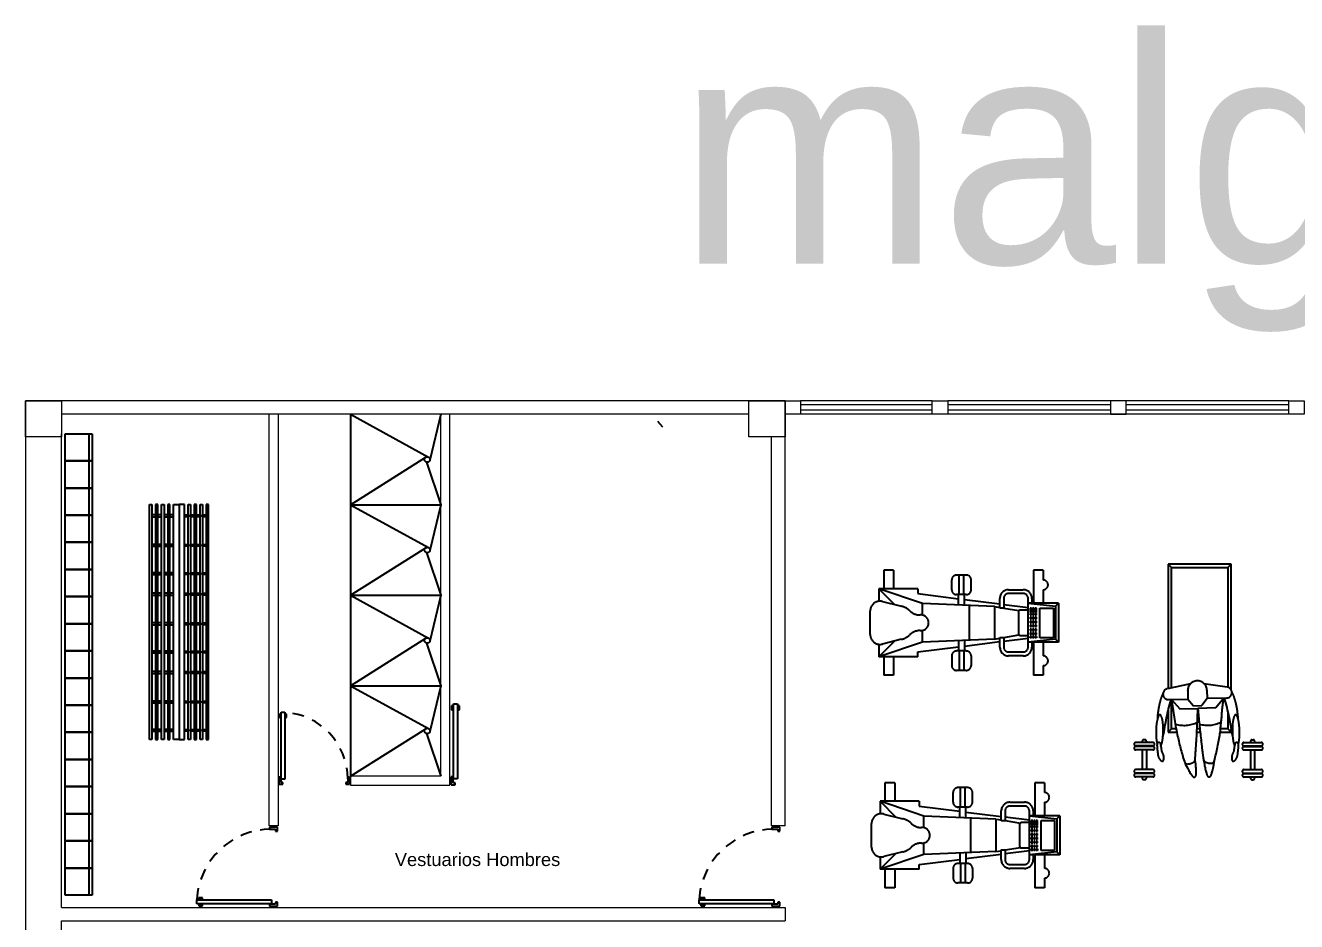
# Model space of a CAD drawing. Header units: millimetres. Extents: x 195.9 to 224.5, y 160.7 to 181.6.
# Drawn here: x 195.93 to 209.99, y 171.73 to 181.63 of the extents above; entities that cross this region are included whole.
import ezdxf

# ---------------------------------------------------------------- set-up
doc = ezdxf.new("R2010")
doc.units = ezdxf.units.MM
for name, pattern in [('ACAD_ISO05W100', [33, 24, -3, 0, -3, 0, -3]), ('DASHDOT', [25.4, 12.7, -6.35, 0, -6.35]), ('HIDDEN2', [0.1875, 0.125, -0.0625])]:
    doc.linetypes.add(name, pattern=pattern)
for name, color, linetype in [('ARREDI_attrezzature', 175, 'Continuous'), ('PORTE_finestre', 252, 'Continuous'), ('www.archweb.it - Blocchi dwg', 253, 'Continuous')]:
    doc.layers.add(name, color=color, linetype=linetype)
for name, color, linetype, lineweight in [('MURATURA_sezioni', 5, 'Continuous', 18), ('PROIEZIONI_finissime', 251, 'Continuous', 0), ('SEZIONI_medie', 2, 'Continuous', 20), ('TESTO', 253, 'Continuous', 25), ('VETRATE_sezioni', 171, 'Continuous', 5)]:
    doc.layers.add(name, color=color, linetype=linetype, lineweight=lineweight)
doc.styles.get("Standard").update_dxf_attribs({"font": 'arial.ttf'})

msp = doc.modelspace()

# ---------------------------------------------------------------- linework, layer by layer
at = {"layer": 'ARREDI_attrezzature', "linetype": 'DASHDOT'}
for p, q in [((199.525, 177.337), (199.525, 176.337)), ((199.525, 177.337), (200.389, 176.863)), ((200.525, 177.337), (200.404, 176.83)), ((202.981, 177.193), (202.925, 177.259)), ((196.371, 177.122), (196.671, 177.122)), ((196.371, 176.822), (196.371, 177.122)), ((196.631, 177.122), (196.631, 172.022)), ((196.671, 177.122), (196.671, 176.822)), ((199.525, 176.337), (200.359, 176.862)), ((196.671, 176.822), (196.371, 176.822)), ((196.371, 176.822), (196.671, 176.822)), ((196.371, 176.522), (196.371, 176.822)), ((196.671, 176.822), (196.671, 176.522)), ((200.367, 176.808), (200.525, 176.337)), ((196.671, 176.522), (196.371, 176.522)), ((196.371, 176.522), (196.671, 176.522)), ((196.371, 176.222), (196.371, 176.522)), ((196.671, 176.522), (196.671, 176.222)), ((197.303, 176.341), (197.329, 176.341)), ((197.303, 173.743), (197.303, 176.341)), ((197.329, 176.341), (197.329, 173.743)), ((197.397, 176.341), (197.369, 176.341)), ((197.369, 176.341), (197.369, 173.743)), ((197.397, 173.743), (197.397, 176.341)), ((197.437, 176.341), (197.464, 176.341)), ((197.437, 173.743), (197.437, 176.341)), ((197.464, 176.341), (197.464, 173.743)), ((197.529, 176.341), (197.505, 176.341)), ((197.505, 176.341), (197.505, 173.743)), ((197.529, 173.743), (197.529, 176.341)), ((197.57, 176.341), (197.63, 176.341)), ((197.57, 173.743), (197.57, 176.341)), ((197.63, 176.341), (197.63, 173.743)), ((197.691, 176.341), (197.63, 176.341)), ((197.63, 176.341), (197.63, 173.743)), ((197.691, 173.743), (197.691, 176.341)), ((197.731, 173.743), (197.731, 176.341)), ((197.731, 176.341), (197.756, 176.341)), ((197.756, 176.341), (197.756, 173.743)), ((197.823, 176.341), (197.796, 176.341)), ((197.796, 176.341), (197.796, 173.743)), ((197.823, 173.743), (197.823, 176.341)), ((197.864, 173.743), (197.864, 176.341)), ((197.864, 176.341), (197.891, 176.341)), ((197.891, 176.341), (197.891, 173.743)), ((197.957, 176.341), (197.931, 176.341)), ((197.931, 176.341), (197.931, 173.743)), ((197.957, 173.743), (197.957, 176.341)), ((199.525, 176.337), (200.525, 176.337)), ((199.525, 176.337), (200.389, 175.863)), ((199.525, 176.337), (199.525, 175.337)), ((200.525, 176.337), (200.404, 175.83)), ((196.671, 176.222), (196.371, 176.222)), ((196.371, 176.222), (196.671, 176.222)), ((196.371, 175.922), (196.371, 176.222)), ((196.671, 176.222), (196.671, 175.922)), ((197.369, 176.225), (197.329, 176.225)), ((197.329, 176.225), (197.329, 176.205)), ((197.329, 176.205), (197.369, 176.205)), ((197.369, 176.205), (197.369, 176.225)), ((197.437, 176.225), (197.397, 176.225)), ((197.397, 176.225), (197.397, 176.205)), ((197.397, 176.205), (197.437, 176.205)), ((197.437, 176.205), (197.437, 176.225)), ((197.505, 176.225), (197.464, 176.225)), ((197.464, 176.225), (197.464, 176.205)), ((197.464, 176.205), (197.505, 176.205)), ((197.505, 176.205), (197.505, 176.225)), ((197.57, 176.225), (197.529, 176.225)), ((197.529, 176.225), (197.529, 176.205)), ((197.529, 176.205), (197.57, 176.205)), ((197.57, 176.205), (197.57, 176.225)), ((197.691, 176.205), (197.691, 176.225)), ((197.691, 176.225), (197.731, 176.225)), ((197.731, 176.205), (197.691, 176.205)), ((197.731, 176.225), (197.731, 176.205)), ((197.756, 176.205), (197.756, 176.225)), ((197.756, 176.225), (197.796, 176.225)), ((197.796, 176.205), (197.756, 176.205)), ((197.796, 176.225), (197.796, 176.205)), ((197.823, 176.205), (197.823, 176.225)), ((197.823, 176.225), (197.864, 176.225)), ((197.864, 176.205), (197.823, 176.205)), ((197.864, 176.225), (197.864, 176.205)), ((197.891, 176.205), (197.891, 176.225)), ((197.891, 176.225), (197.931, 176.225)), ((197.931, 176.205), (197.891, 176.205)), ((197.931, 176.225), (197.931, 176.205)), ((196.671, 175.922), (196.371, 175.922)), ((196.371, 175.922), (196.671, 175.922)), ((196.371, 175.622), (196.371, 175.922)), ((196.671, 175.922), (196.671, 175.622)), ((197.369, 175.898), (197.329, 175.898)), ((197.329, 175.898), (197.329, 175.878)), ((197.329, 175.878), (197.369, 175.878)), ((197.369, 175.878), (197.369, 175.898)), ((197.437, 175.898), (197.397, 175.898)), ((197.397, 175.898), (197.397, 175.878)), ((197.397, 175.878), (197.437, 175.878)), ((197.437, 175.878), (197.437, 175.898)), ((197.505, 175.898), (197.464, 175.898)), ((197.464, 175.898), (197.464, 175.878)), ((197.464, 175.878), (197.505, 175.878)), ((197.505, 175.878), (197.505, 175.898)), ((197.57, 175.898), (197.529, 175.898)), ((197.529, 175.898), (197.529, 175.878)), ((197.529, 175.878), (197.57, 175.878)), ((197.57, 175.878), (197.57, 175.898)), ((197.691, 175.878), (197.691, 175.898)), ((197.691, 175.898), (197.731, 175.898)), ((197.731, 175.878), (197.691, 175.878)), ((197.731, 175.898), (197.731, 175.878)), ((197.756, 175.878), (197.756, 175.898)), ((197.756, 175.898), (197.796, 175.898)), ((197.796, 175.878), (197.756, 175.878)), ((197.796, 175.898), (197.796, 175.878)), ((197.823, 175.878), (197.823, 175.898)), ((197.823, 175.898), (197.864, 175.898)), ((197.864, 175.878), (197.823, 175.878)), ((197.864, 175.898), (197.864, 175.878)), ((197.891, 175.878), (197.891, 175.898)), ((197.891, 175.898), (197.931, 175.898)), ((197.931, 175.878), (197.891, 175.878)), ((197.931, 175.898), (197.931, 175.878)), ((199.525, 175.337), (200.359, 175.862)), ((200.367, 175.808), (200.525, 175.337)), ((196.671, 175.622), (196.371, 175.622)), ((196.371, 175.622), (196.671, 175.622)), ((196.371, 175.322), (196.371, 175.622)), ((196.671, 175.622), (196.671, 175.322)), ((197.369, 175.585), (197.329, 175.585)), ((197.329, 175.585), (197.329, 175.565)), ((197.329, 175.565), (197.369, 175.565)), ((197.369, 175.565), (197.369, 175.585)), ((197.437, 175.585), (197.397, 175.585)), ((197.397, 175.585), (197.397, 175.565)), ((197.397, 175.565), (197.437, 175.565)), ((197.437, 175.565), (197.437, 175.585)), ((197.505, 175.585), (197.464, 175.585)), ((197.464, 175.585), (197.464, 175.565)), ((197.464, 175.565), (197.505, 175.565)), ((197.505, 175.565), (197.505, 175.585)), ((197.57, 175.585), (197.529, 175.585)), ((197.529, 175.585), (197.529, 175.565)), ((197.529, 175.565), (197.57, 175.565)), ((197.57, 175.565), (197.57, 175.585)), ((197.691, 175.565), (197.691, 175.585)), ((197.691, 175.585), (197.731, 175.585)), ((197.731, 175.565), (197.691, 175.565)), ((197.731, 175.585), (197.731, 175.565)), ((197.756, 175.565), (197.756, 175.585)), ((197.756, 175.585), (197.796, 175.585)), ((197.796, 175.565), (197.756, 175.565)), ((197.796, 175.585), (197.796, 175.565)), ((197.823, 175.565), (197.823, 175.585)), ((197.823, 175.585), (197.864, 175.585)), ((197.864, 175.565), (197.823, 175.565)), ((197.864, 175.585), (197.864, 175.565)), ((197.891, 175.565), (197.891, 175.585)), ((197.891, 175.585), (197.931, 175.585)), ((197.931, 175.565), (197.891, 175.565)), ((197.931, 175.585), (197.931, 175.565)), ((205.529, 175.614), (205.422, 175.614)), ((205.422, 175.614), (205.422, 175.409)), ((205.529, 175.614), (205.529, 175.409)), ((207.186, 175.614), (207.078, 175.614)), ((207.078, 175.614), (207.078, 175.248)), ((207.186, 175.614), (207.186, 175.506)), ((208.566, 175.682), (208.604, 175.644)), ((209.266, 175.682), (209.228, 175.644)), ((206.174, 175.398), (206.174, 175.506)), ((206.335, 175.56), (206.228, 175.56)), ((206.256, 175.345), (206.256, 175.56)), ((206.308, 175.345), (206.308, 175.56)), ((206.389, 175.398), (206.389, 175.506)), ((196.671, 175.322), (196.371, 175.322)), ((196.371, 175.322), (196.671, 175.322)), ((196.371, 175.022), (196.371, 175.322)), ((196.671, 175.322), (196.671, 175.022)), ((197.369, 175.359), (197.329, 175.359)), ((197.329, 175.359), (197.329, 175.339)), ((197.329, 175.339), (197.369, 175.339)), ((197.369, 175.339), (197.369, 175.359)), ((197.437, 175.359), (197.397, 175.359)), ((197.397, 175.359), (197.397, 175.339)), ((197.397, 175.339), (197.437, 175.339)), ((197.437, 175.339), (197.437, 175.359)), ((197.505, 175.359), (197.464, 175.359)), ((197.464, 175.359), (197.464, 175.339)), ((197.464, 175.339), (197.505, 175.339)), ((197.505, 175.339), (197.505, 175.359)), ((197.57, 175.359), (197.529, 175.359)), ((197.529, 175.359), (197.529, 175.339)), ((197.529, 175.339), (197.57, 175.339)), ((197.57, 175.339), (197.57, 175.359)), ((197.691, 175.339), (197.691, 175.359)), ((197.691, 175.359), (197.731, 175.359)), ((197.731, 175.339), (197.691, 175.339)), ((197.731, 175.359), (197.731, 175.339)), ((197.756, 175.339), (197.756, 175.359)), ((197.756, 175.359), (197.796, 175.359)), ((197.796, 175.339), (197.756, 175.339)), ((197.796, 175.359), (197.796, 175.339)), ((197.823, 175.339), (197.823, 175.359)), ((197.823, 175.359), (197.864, 175.359)), ((197.864, 175.339), (197.823, 175.339)), ((197.864, 175.359), (197.864, 175.339)), ((197.891, 175.339), (197.891, 175.359)), ((197.891, 175.359), (197.931, 175.359)), ((197.931, 175.339), (197.891, 175.339)), ((197.931, 175.359), (197.931, 175.339)), ((199.525, 175.337), (200.389, 174.863)), ((199.525, 175.337), (200.525, 175.337)), ((199.525, 175.337), (199.525, 174.337)), ((200.525, 175.337), (200.404, 174.83)), ((205.368, 175.409), (205.368, 175.271)), ((205.798, 175.409), (205.368, 175.409)), ((205.852, 175.246), (205.368, 175.409)), ((205.368, 175.409), (205.543, 175.234)), ((205.798, 175.409), (205.798, 175.355)), ((205.798, 175.355), (206.249, 175.298)), ((206.335, 175.345), (206.228, 175.345)), ((206.249, 175.229), (206.249, 175.345)), ((206.314, 175.226), (206.314, 175.345)), ((206.314, 175.29), (206.705, 175.241)), ((206.705, 175.194), (206.705, 175.302)), ((206.75, 175.302), (206.75, 175.194)), ((206.803, 175.398), (206.965, 175.398)), ((206.965, 175.355), (206.803, 175.355)), ((207.018, 174.764), (207.018, 175.302)), ((207.061, 175.302), (207.061, 175.248)), ((207.186, 175.398), (207.186, 175.248)), ((206.648, 175.212), (205.852, 175.246)), ((205.852, 175.117), (205.852, 175.246)), ((206.371, 174.842), (206.371, 175.224)), ((206.648, 175.212), (206.705, 175.203)), ((206.648, 175.212), (206.648, 174.853)), ((206.75, 175.194), (206.707, 175.194)), ((206.75, 175.235), (207.018, 175.202)), ((206.75, 175.195), (206.918, 175.167)), ((207.356, 175.248), (207.018, 175.248)), ((207.018, 175.248), (207.323, 175.216)), ((207.356, 175.248), (207.323, 175.216)), ((207.323, 175.216), (207.323, 174.85)), ((207.356, 175.248), (207.356, 174.818)), ((196.671, 175.022), (196.371, 175.022)), ((196.371, 175.022), (196.671, 175.022)), ((196.371, 174.722), (196.371, 175.022)), ((196.671, 175.022), (196.671, 174.722)), ((197.369, 175.032), (197.329, 175.032)), ((197.329, 175.032), (197.329, 175.011)), ((197.329, 175.011), (197.369, 175.011)), ((197.369, 175.011), (197.369, 175.032)), ((197.437, 175.032), (197.397, 175.032)), ((197.397, 175.032), (197.397, 175.011)), ((197.397, 175.011), (197.437, 175.011)), ((197.437, 175.011), (197.437, 175.032)), ((197.505, 175.032), (197.464, 175.032)), ((197.464, 175.032), (197.464, 175.011)), ((197.464, 175.011), (197.505, 175.011)), ((197.505, 175.011), (197.505, 175.032)), ((197.57, 175.032), (197.529, 175.032)), ((197.529, 175.032), (197.529, 175.011)), ((197.529, 175.011), (197.57, 175.011)), ((197.57, 175.011), (197.57, 175.032)), ((197.691, 175.011), (197.691, 175.032)), ((197.691, 175.032), (197.731, 175.032)), ((197.731, 175.011), (197.691, 175.011)), ((197.731, 175.032), (197.731, 175.011)), ((197.756, 175.011), (197.756, 175.032)), ((197.756, 175.032), (197.796, 175.032)), ((197.796, 175.011), (197.756, 175.011)), ((197.796, 175.032), (197.796, 175.011)), ((197.823, 175.011), (197.823, 175.032)), ((197.823, 175.032), (197.864, 175.032)), ((197.864, 175.011), (197.823, 175.011)), ((197.864, 175.032), (197.864, 175.011)), ((197.891, 175.011), (197.891, 175.032)), ((197.891, 175.032), (197.931, 175.032)), ((197.931, 175.011), (197.891, 175.011)), ((197.931, 175.032), (197.931, 175.011)), ((199.525, 174.337), (200.359, 174.862)), ((205.852, 174.82), (205.852, 174.949)), ((206.648, 174.853), (206.707, 174.863)), ((206.707, 174.871), (206.75, 174.871)), ((206.707, 174.764), (206.707, 174.871)), ((206.75, 174.87), (206.918, 174.899)), ((206.75, 174.871), (206.75, 174.764)), ((206.75, 174.83), (207.018, 174.864)), ((196.671, 174.722), (196.371, 174.722)), ((196.371, 174.722), (196.671, 174.722)), ((196.371, 174.422), (196.371, 174.722)), ((196.671, 174.722), (196.671, 174.422)), ((200.367, 174.808), (200.525, 174.337)), ((205.368, 174.656), (205.543, 174.831)), ((205.852, 174.82), (205.368, 174.656)), ((205.368, 174.795), (205.368, 174.656)), ((205.798, 174.711), (206.249, 174.767)), ((206.648, 174.853), (205.852, 174.82)), ((206.249, 174.837), (206.249, 174.721)), ((206.314, 174.839), (206.314, 174.721)), ((206.314, 174.775), (206.707, 174.825)), ((207.323, 174.85), (207.018, 174.818)), ((207.356, 174.818), (207.018, 174.818)), ((207.061, 174.818), (207.061, 174.764)), ((207.078, 174.818), (207.078, 174.452)), ((207.186, 174.818), (207.186, 174.667)), ((207.356, 174.818), (207.323, 174.85)), ((197.369, 174.719), (197.329, 174.719)), ((197.329, 174.719), (197.329, 174.699)), ((197.329, 174.699), (197.369, 174.699)), ((197.369, 174.699), (197.369, 174.719)), ((197.437, 174.719), (197.397, 174.719)), ((197.397, 174.719), (197.397, 174.699)), ((197.397, 174.699), (197.437, 174.699)), ((197.437, 174.699), (197.437, 174.719)), ((197.505, 174.719), (197.464, 174.719)), ((197.464, 174.719), (197.464, 174.699)), ((197.464, 174.699), (197.505, 174.699)), ((197.505, 174.699), (197.505, 174.719)), ((197.57, 174.719), (197.529, 174.719)), ((197.529, 174.719), (197.529, 174.699)), ((197.529, 174.699), (197.57, 174.699)), ((197.57, 174.699), (197.57, 174.719)), ((197.691, 174.699), (197.691, 174.719)), ((197.691, 174.719), (197.731, 174.719)), ((197.731, 174.699), (197.691, 174.699)), ((197.731, 174.719), (197.731, 174.699)), ((197.756, 174.699), (197.756, 174.719)), ((197.756, 174.719), (197.796, 174.719)), ((197.796, 174.699), (197.756, 174.699)), ((197.796, 174.719), (197.796, 174.699)), ((197.823, 174.699), (197.823, 174.719)), ((197.823, 174.719), (197.864, 174.719)), ((197.864, 174.699), (197.823, 174.699)), ((197.864, 174.719), (197.864, 174.699)), ((197.891, 174.699), (197.891, 174.719)), ((197.891, 174.719), (197.931, 174.719)), ((197.931, 174.699), (197.891, 174.699)), ((197.931, 174.719), (197.931, 174.699)), ((205.798, 174.656), (205.368, 174.656)), ((205.422, 174.656), (205.422, 174.452)), ((205.529, 174.656), (205.529, 174.452)), ((205.798, 174.656), (205.798, 174.711)), ((206.174, 174.667), (206.174, 174.56)), ((206.335, 174.721), (206.228, 174.721)), ((206.256, 174.721), (206.256, 174.506)), ((206.308, 174.721), (206.308, 174.506)), ((206.389, 174.667), (206.389, 174.56)), ((206.803, 174.71), (206.965, 174.71)), ((206.965, 174.667), (206.803, 174.667)), ((197.369, 174.494), (197.329, 174.494)), ((197.329, 174.494), (197.329, 174.474)), ((197.329, 174.474), (197.369, 174.474)), ((197.369, 174.474), (197.369, 174.494)), ((197.437, 174.494), (197.397, 174.494)), ((197.397, 174.494), (197.397, 174.474)), ((197.397, 174.474), (197.437, 174.474)), ((197.437, 174.474), (197.437, 174.494)), ((197.505, 174.494), (197.464, 174.494)), ((197.464, 174.494), (197.464, 174.474)), ((197.464, 174.474), (197.505, 174.474)), ((197.505, 174.474), (197.505, 174.494)), ((197.57, 174.494), (197.529, 174.494)), ((197.529, 174.494), (197.529, 174.474)), ((197.529, 174.474), (197.57, 174.474)), ((197.57, 174.474), (197.57, 174.494)), ((197.691, 174.474), (197.691, 174.494)), ((197.691, 174.494), (197.731, 174.494)), ((197.731, 174.474), (197.691, 174.474)), ((197.731, 174.494), (197.731, 174.474)), ((197.756, 174.474), (197.756, 174.494)), ((197.756, 174.494), (197.796, 174.494)), ((197.796, 174.474), (197.756, 174.474)), ((197.796, 174.494), (197.796, 174.474)), ((197.823, 174.474), (197.823, 174.494)), ((197.823, 174.494), (197.864, 174.494)), ((197.864, 174.474), (197.823, 174.474)), ((197.864, 174.494), (197.864, 174.474)), ((197.891, 174.474), (197.891, 174.494)), ((197.891, 174.494), (197.931, 174.494)), ((197.931, 174.474), (197.891, 174.474)), ((197.931, 174.494), (197.931, 174.474)), ((205.529, 174.452), (205.422, 174.452)), ((206.335, 174.506), (206.228, 174.506)), ((207.186, 174.452), (207.078, 174.452)), ((207.186, 174.56), (207.186, 174.452)), ((196.671, 174.422), (196.371, 174.422)), ((196.371, 174.422), (196.671, 174.422)), ((196.371, 174.122), (196.371, 174.422)), ((196.671, 174.422), (196.671, 174.122)), ((199.525, 174.337), (200.389, 173.863)), ((199.525, 174.337), (199.525, 173.337)), ((199.525, 174.337), (200.525, 174.337)), ((200.525, 174.337), (200.404, 173.83)), ((208.814, 174.358), (208.559, 174.304)), ((208.963, 174.362), (209.22, 174.323)), ((197.369, 174.167), (197.329, 174.167)), ((197.329, 174.167), (197.329, 174.147)), ((197.369, 174.147), (197.369, 174.167)), ((197.437, 174.167), (197.397, 174.167)), ((197.397, 174.167), (197.397, 174.147)), ((197.437, 174.147), (197.437, 174.167)), ((197.505, 174.167), (197.464, 174.167)), ((197.464, 174.167), (197.464, 174.147)), ((197.505, 174.147), (197.505, 174.167)), ((197.57, 174.167), (197.529, 174.167)), ((197.529, 174.167), (197.529, 174.147)), ((197.57, 174.147), (197.57, 174.167)), ((197.691, 174.147), (197.691, 174.167)), ((197.691, 174.167), (197.731, 174.167)), ((197.731, 174.167), (197.731, 174.147)), ((197.756, 174.147), (197.756, 174.167)), ((197.756, 174.167), (197.796, 174.167)), ((197.796, 174.167), (197.796, 174.147)), ((197.823, 174.147), (197.823, 174.167)), ((197.823, 174.167), (197.864, 174.167)), ((197.864, 174.167), (197.864, 174.147)), ((197.891, 174.147), (197.891, 174.167)), ((197.891, 174.167), (197.931, 174.167)), ((197.931, 174.167), (197.931, 174.147)), ((208.573, 174.183), (208.786, 174.189)), ((208.604, 174.184), (208.698, 174.08)), ((208.784, 174.281), (208.786, 174.189)), ((208.786, 174.189), (208.849, 174.115)), ((209, 174.195), (208.941, 174.118)), ((208.997, 174.287), (209, 174.195)), ((209.213, 174.201), (209, 174.195)), ((209.182, 174.201), (209.094, 174.091)), ((196.671, 174.122), (196.371, 174.122)), ((196.371, 174.122), (196.671, 174.122)), ((196.371, 173.822), (196.371, 174.122)), ((196.671, 174.122), (196.671, 173.822)), ((197.329, 174.147), (197.369, 174.147)), ((197.397, 174.147), (197.437, 174.147)), ((197.464, 174.147), (197.505, 174.147)), ((197.529, 174.147), (197.57, 174.147)), ((197.731, 174.147), (197.691, 174.147)), ((197.796, 174.147), (197.756, 174.147)), ((197.864, 174.147), (197.823, 174.147)), ((197.931, 174.147), (197.891, 174.147)), ((208.698, 174.08), (208.896, 174.086)), ((208.849, 174.115), (208.941, 174.118)), ((209.094, 174.091), (208.896, 174.086)), ((196.671, 173.822), (196.371, 173.822)), ((196.371, 173.822), (196.671, 173.822)), ((196.371, 173.522), (196.371, 173.822)), ((196.671, 173.822), (196.671, 173.522)), ((197.329, 173.743), (197.303, 173.743)), ((197.369, 173.854), (197.329, 173.854)), ((197.329, 173.854), (197.329, 173.834)), ((197.329, 173.834), (197.369, 173.834)), ((197.369, 173.834), (197.369, 173.854)), ((197.369, 173.743), (197.397, 173.743)), ((197.437, 173.854), (197.397, 173.854)), ((197.397, 173.854), (197.397, 173.834)), ((197.397, 173.834), (197.437, 173.834)), ((197.437, 173.834), (197.437, 173.854)), ((197.464, 173.743), (197.437, 173.743)), ((197.505, 173.854), (197.464, 173.854)), ((197.464, 173.854), (197.464, 173.834)), ((197.464, 173.834), (197.505, 173.834)), ((197.505, 173.834), (197.505, 173.854)), ((197.505, 173.743), (197.529, 173.743)), ((197.57, 173.854), (197.529, 173.854)), ((197.529, 173.854), (197.529, 173.834)), ((197.529, 173.834), (197.57, 173.834)), ((197.57, 173.834), (197.57, 173.854)), ((197.63, 173.743), (197.57, 173.743)), ((197.63, 173.743), (197.691, 173.743)), ((197.691, 173.834), (197.691, 173.854)), ((197.691, 173.854), (197.731, 173.854)), ((197.731, 173.834), (197.691, 173.834)), ((197.731, 173.854), (197.731, 173.834)), ((197.756, 173.743), (197.731, 173.743)), ((197.756, 173.834), (197.756, 173.854)), ((197.756, 173.854), (197.796, 173.854)), ((197.796, 173.834), (197.756, 173.834)), ((197.796, 173.854), (197.796, 173.834)), ((197.796, 173.743), (197.823, 173.743)), ((197.823, 173.834), (197.823, 173.854)), ((197.823, 173.854), (197.864, 173.854)), ((197.864, 173.834), (197.823, 173.834)), ((197.864, 173.854), (197.864, 173.834)), ((197.891, 173.743), (197.864, 173.743)), ((197.891, 173.834), (197.891, 173.854)), ((197.891, 173.854), (197.931, 173.854)), ((197.931, 173.834), (197.891, 173.834)), ((197.931, 173.854), (197.931, 173.834)), ((197.931, 173.743), (197.957, 173.743)), ((199.525, 173.337), (200.359, 173.862)), ((200.367, 173.808), (200.525, 173.337)), ((208.311, 173.74), (208.296, 173.74)), ((208.566, 173.824), (208.604, 173.862)), ((209.266, 173.824), (209.228, 173.862)), ((209.494, 173.74), (209.509, 173.74)), ((208.399, 173.71), (208.209, 173.71)), ((208.399, 173.672), (208.209, 173.672)), ((208.399, 173.666), (208.209, 173.666)), ((208.399, 173.628), (208.209, 173.628)), ((208.281, 173.725), (208.281, 173.71)), ((208.281, 173.672), (208.281, 173.666)), ((208.281, 173.628), (208.281, 173.41)), ((208.327, 173.725), (208.327, 173.71)), ((208.327, 173.672), (208.327, 173.666)), ((208.327, 173.628), (208.327, 173.41)), ((209.406, 173.71), (209.597, 173.71)), ((209.406, 173.672), (209.597, 173.672)), ((209.406, 173.666), (209.597, 173.666)), ((209.406, 173.628), (209.597, 173.628)), ((209.479, 173.725), (209.479, 173.71)), ((209.479, 173.672), (209.479, 173.666)), ((209.479, 173.628), (209.479, 173.41)), ((209.524, 173.725), (209.524, 173.71)), ((209.524, 173.672), (209.524, 173.666)), ((209.524, 173.628), (209.524, 173.41)), ((196.671, 173.522), (196.371, 173.522)), ((196.371, 173.522), (196.671, 173.522)), ((196.371, 173.222), (196.371, 173.522)), ((196.671, 173.522), (196.671, 173.222)), ((208.399, 173.41), (208.209, 173.41)), ((208.399, 173.372), (208.209, 173.372)), ((208.399, 173.367), (208.209, 173.367)), ((208.399, 173.329), (208.209, 173.329)), ((208.281, 173.372), (208.281, 173.367)), ((208.281, 173.329), (208.281, 173.314)), ((208.327, 173.372), (208.327, 173.367)), ((208.327, 173.329), (208.327, 173.314)), ((209.406, 173.41), (209.597, 173.41)), ((209.406, 173.372), (209.597, 173.372)), ((209.406, 173.367), (209.597, 173.367)), ((209.406, 173.329), (209.597, 173.329)), ((209.479, 173.372), (209.479, 173.367)), ((209.479, 173.329), (209.479, 173.314)), ((209.524, 173.372), (209.524, 173.367)), ((209.524, 173.329), (209.524, 173.314)), ((196.671, 173.222), (196.371, 173.222)), ((196.371, 173.222), (196.671, 173.222)), ((196.371, 172.922), (196.371, 173.222)), ((196.671, 173.222), (196.671, 172.922)), ((205.544, 173.265), (205.436, 173.265)), ((205.436, 173.265), (205.436, 173.06)), ((205.544, 173.265), (205.544, 173.06)), ((206.35, 173.211), (206.243, 173.211)), ((206.27, 172.996), (206.27, 173.211)), ((206.322, 172.996), (206.322, 173.211)), ((207.2, 173.265), (207.093, 173.265)), ((207.093, 173.265), (207.093, 172.899)), ((207.2, 173.265), (207.2, 173.157)), ((208.311, 173.298), (208.296, 173.298)), ((209.494, 173.298), (209.509, 173.298)), ((205.383, 173.06), (205.383, 172.922)), ((205.813, 173.06), (205.383, 173.06)), ((205.866, 172.897), (205.383, 173.06)), ((205.383, 173.06), (205.558, 172.885)), ((205.813, 173.06), (205.813, 173.006)), ((206.189, 173.05), (206.189, 173.157)), ((206.404, 173.05), (206.404, 173.157)), ((206.818, 173.05), (206.979, 173.05)), ((207.2, 173.05), (207.2, 172.899)), ((196.671, 172.922), (196.371, 172.922)), ((196.371, 172.922), (196.671, 172.922)), ((196.371, 172.622), (196.371, 172.922)), ((196.671, 172.922), (196.671, 172.622)), ((205.813, 173.006), (206.264, 172.949)), ((206.662, 172.863), (205.866, 172.897)), ((205.866, 172.768), (205.866, 172.897)), ((206.35, 172.996), (206.243, 172.996)), ((206.264, 172.88), (206.264, 172.996)), ((206.329, 172.877), (206.329, 172.996)), ((206.329, 172.941), (206.72, 172.892)), ((206.72, 172.845), (206.72, 172.953)), ((206.764, 172.953), (206.764, 172.845)), ((206.979, 173.007), (206.818, 173.007)), ((207.033, 172.415), (207.033, 172.953)), ((207.37, 172.899), (207.033, 172.899)), ((207.033, 172.899), (207.338, 172.867)), ((207.076, 172.953), (207.076, 172.899)), ((207.37, 172.899), (207.338, 172.867)), ((207.37, 172.899), (207.37, 172.469)), ((206.386, 172.493), (206.386, 172.875)), ((206.662, 172.863), (206.72, 172.854)), ((206.662, 172.863), (206.662, 172.505)), ((206.764, 172.845), (206.721, 172.845)), ((206.764, 172.887), (207.033, 172.853)), ((206.764, 172.846), (206.933, 172.818)), ((207.338, 172.867), (207.338, 172.501)), ((196.671, 172.622), (196.371, 172.622)), ((196.371, 172.622), (196.671, 172.622)), ((196.371, 172.322), (196.371, 172.622)), ((196.671, 172.622), (196.671, 172.322)), ((205.383, 172.308), (205.558, 172.482)), ((205.866, 172.471), (205.866, 172.6)), ((206.662, 172.505), (205.866, 172.471)), ((206.264, 172.488), (206.264, 172.372)), ((206.329, 172.491), (206.329, 172.372)), ((206.329, 172.427), (206.721, 172.476)), ((206.662, 172.505), (206.721, 172.514)), ((206.721, 172.523), (206.764, 172.523)), ((206.721, 172.415), (206.721, 172.523)), ((206.764, 172.522), (206.933, 172.55)), ((206.764, 172.523), (206.764, 172.415)), ((206.764, 172.481), (207.033, 172.515)), ((207.338, 172.501), (207.033, 172.469)), ((207.37, 172.469), (207.338, 172.501)), ((205.866, 172.471), (205.383, 172.308)), ((205.383, 172.446), (205.383, 172.308)), ((205.813, 172.362), (206.264, 172.418)), ((205.813, 172.308), (205.813, 172.362)), ((206.35, 172.372), (206.243, 172.372)), ((206.27, 172.372), (206.27, 172.157)), ((206.322, 172.372), (206.322, 172.157)), ((206.818, 172.361), (206.979, 172.361)), ((207.37, 172.469), (207.033, 172.469)), ((207.076, 172.469), (207.076, 172.415)), ((207.093, 172.469), (207.093, 172.103)), ((207.2, 172.469), (207.2, 172.318)), ((196.671, 172.322), (196.371, 172.322)), ((196.371, 172.322), (196.671, 172.322)), ((196.371, 172.022), (196.371, 172.322)), ((196.671, 172.322), (196.671, 172.022)), ((205.813, 172.308), (205.383, 172.308)), ((205.436, 172.308), (205.436, 172.103)), ((205.544, 172.308), (205.544, 172.103)), ((206.189, 172.318), (206.189, 172.211)), ((206.404, 172.318), (206.404, 172.211)), ((206.979, 172.318), (206.818, 172.318)), ((207.2, 172.211), (207.2, 172.103)), ((205.544, 172.103), (205.436, 172.103)), ((206.35, 172.157), (206.243, 172.157)), ((207.2, 172.103), (207.093, 172.103)), ((196.671, 172.022), (196.371, 172.022))]:
    msp.add_line(p, q, dxfattribs=at)
for points in [[(208.566, 175.682), (208.566, 174.305)], [(209.266, 174.288), (209.266, 175.682), (208.566, 175.682)], [(208.604, 174.313), (208.604, 175.644), (209.228, 175.644), (209.228, 174.321)], [(208.656, 173.862), (208.604, 173.862), (208.604, 174.184)], [(208.566, 174.067), (208.566, 173.824), (208.663, 173.824)], [(209.228, 174.052), (209.228, 173.862)], [(208.886, 173.824), (208.921, 173.824)], [(208.917, 173.862), (208.888, 173.862)], [(209.141, 173.824), (209.266, 173.824), (209.266, 173.863)], [(209.228, 173.862), (209.143, 173.862)], [(208.751, 173.489), (208.761, 173.467), (208.771, 173.447), (208.78, 173.43), (208.788, 173.414), (208.795, 173.4), (208.802, 173.388), (208.808, 173.377), (208.814, 173.367), (208.819, 173.359), (208.824, 173.352), (208.828, 173.346), (208.832, 173.341), (208.836, 173.336), (208.839, 173.333), (208.843, 173.331), (208.846, 173.329), (208.849, 173.328), (208.853, 173.327), (208.856, 173.327), (208.859, 173.327), (208.862, 173.328), (208.865, 173.33), (208.868, 173.332), (208.87, 173.335), (208.872, 173.338), (208.873, 173.341), (208.875, 173.345), (208.876, 173.35), (208.877, 173.355), (208.877, 173.36), (208.878, 173.367), (208.878, 173.374), (208.878, 173.382), (208.878, 173.39), (208.877, 173.4), (208.877, 173.409), (208.876, 173.42), (208.876, 173.43), (208.875, 173.441), (208.874, 173.453), (208.873, 173.464), (208.872, 173.476), (208.87, 173.486), (208.869, 173.496), (208.868, 173.505), (208.867, 173.512), (208.867, 173.518), (208.866, 173.52)], [(208.96, 173.514), (208.964, 173.49), (208.968, 173.469), (208.971, 173.449), (208.975, 173.432), (208.978, 173.417), (208.981, 173.403), (208.984, 173.391), (208.987, 173.38), (208.99, 173.37), (208.992, 173.362), (208.995, 173.355), (208.997, 173.349), (209, 173.344), (209.002, 173.34), (209.004, 173.337), (209.007, 173.334), (209.01, 173.332), (209.013, 173.33), (209.016, 173.329), (209.019, 173.329), (209.023, 173.329), (209.026, 173.33), (209.029, 173.331), (209.032, 173.333), (209.034, 173.335), (209.037, 173.338), (209.039, 173.342), (209.042, 173.347), (209.044, 173.352), (209.047, 173.359), (209.049, 173.367), (209.052, 173.376), (209.055, 173.386), (209.058, 173.398), (209.061, 173.412), (209.064, 173.427), (209.068, 173.444), (209.071, 173.464), (209.075, 173.485), (209.079, 173.509)]]:
    msp.add_lwpolyline(points, dxfattribs=at)
for points in [[(205.827, 174.947, 0.220417), (205.702, 174.892, -0.109428), (205.619, 174.85), (205.407, 174.797, -0.487928), (205.273, 174.902), (205.273, 175.164, -0.487928), (205.407, 175.268), (205.619, 175.215, -0.109428), (205.702, 175.174, 0.220417), (205.827, 175.119, -1.073922)], [(205.841, 172.598, 0.220417), (205.717, 172.543, -0.109428), (205.634, 172.501), (205.422, 172.448, -0.487928), (205.288, 172.553), (205.288, 172.815, -0.487928), (205.422, 172.919), (205.634, 172.866, -0.109428), (205.717, 172.825, 0.220417), (205.841, 172.77, -1.073922)]]:
    msp.add_lwpolyline(points, format="xyb", close=True, dxfattribs=at)
for points in [[(207.018, 175.173), (206.932, 175.173, 0.414214), (206.911, 175.151), (206.911, 174.914, 0.414214), (206.932, 174.893), (207.018, 174.893)], [(208.522, 174.275, 0.04273), (208.504, 174.241, 0.034007), (208.481, 174.175, 0.024684), (208.46, 174.081, 0.024684), (208.449, 173.985, 0.010546), (208.448, 173.964, 0.001169)], [(209.14, 173.81, -0.028714), (209.157, 173.988, -0.024684), (209.163, 174.084, -0.024684), (209.178, 174.179, -0.010782), (209.183, 174.201, -0.058167)], [(209.268, 174.275, -0.04273), (209.286, 174.241, -0.034007), (209.309, 174.175, -0.024684), (209.33, 174.081, -0.024684), (209.341, 173.985, -0.010546), (209.343, 173.964, -0.001169)], [(208.477, 174.017, 0.279693), (208.465, 174.011, 0.06699), (208.448, 173.964, 0.030829), (208.438, 173.91, 0.02227), (208.434, 173.834, 0.02227), (208.436, 173.759, 0.038134), (208.446, 173.692, 0.06699)], [(208.486, 173.668, 0.050728), (208.499, 173.704, 0.030829), (208.508, 173.758, 0.02227), (208.513, 173.833, 0.02227), (208.511, 173.909, 0.030829), (208.504, 173.963, 0.06699), (208.487, 174.01, 0.279693), (208.477, 174.017, 0.279693)], [(209.304, 173.668, -0.050728), (209.291, 173.704, -0.030829), (209.282, 173.758, -0.02227), (209.278, 173.833, -0.02227), (209.279, 173.909, -0.030829), (209.287, 173.963, -0.06699), (209.303, 174.01, -0.279693), (209.314, 174.017, -0.279693)], [(209.314, 174.017, -0.279693), (209.325, 174.011, -0.06699), (209.343, 173.964, -0.030829), (209.352, 173.91, -0.02227), (209.357, 173.834, -0.02227), (209.355, 173.759, -0.038134), (209.345, 173.692, -0.06699)], [(208.453, 173.587, -0.039232), (208.444, 173.682, -0.097452), (208.449, 173.703, -0.202486), (208.457, 173.71, -0.202486), (208.468, 173.71, -0.097452), (208.485, 173.697, -0.014859), (208.498, 173.612, -0.041373), (208.511, 173.584, -0.121832), (208.521, 173.538, -0.046594)], [(209.337, 173.587, 0.039232), (209.346, 173.682, 0.097452), (209.341, 173.703, 0.202486), (209.333, 173.71, 0.202486), (209.323, 173.71, 0.097452), (209.306, 173.697, 0.014859), (209.292, 173.612, 0.041373), (209.279, 173.584, 0.121832), (209.27, 173.538, 0.046594)], [(208.507, 173.503, -0.202486), (208.497, 173.504, -0.097452), (208.48, 173.517, -0.181375), (208.453, 173.587, -0.041373)], [(208.52, 173.537, -0.127067), (208.515, 173.51, -0.202486), (208.507, 173.503, -0.202486)], [(209.27, 173.537, 0.127067), (209.275, 173.51, 0.202486), (209.283, 173.503, 0.202486)], [(209.283, 173.503, 0.202486), (209.294, 173.504, 0.097452), (209.311, 173.517, 0.181375), (209.337, 173.587, 0.041373)], [(207.033, 172.824), (206.947, 172.824, 0.414214), (206.925, 172.802), (206.925, 172.566, 0.414214), (206.947, 172.544), (207.033, 172.544)]]:
    msp.add_lwpolyline(points, format="xyb", dxfattribs=at)
for points in [[(207.056, 175.145), (207.056, 175.195), (207.04, 175.195), (207.04, 175.145)], [(207.083, 175.145), (207.083, 175.195), (207.067, 175.195), (207.067, 175.145)], [(207.11, 175.145), (207.11, 175.195), (207.093, 175.195), (207.093, 175.145)], [(207.298, 175.195), (207.298, 174.866), (207.149, 174.866), (207.149, 175.195)], [(207.056, 175.12), (207.056, 175.136), (207.04, 175.136), (207.04, 175.12)], [(207.056, 175.077), (207.056, 175.093), (207.04, 175.093), (207.04, 175.077)], [(207.056, 175.034), (207.056, 175.05), (207.04, 175.05), (207.04, 175.034)], [(207.056, 174.991), (207.056, 175.007), (207.04, 175.007), (207.04, 174.991)], [(207.083, 175.12), (207.083, 175.136), (207.067, 175.136), (207.067, 175.12)], [(207.083, 175.077), (207.083, 175.093), (207.067, 175.093), (207.067, 175.077)], [(207.083, 175.034), (207.083, 175.05), (207.067, 175.05), (207.067, 175.034)], [(207.083, 174.991), (207.083, 175.007), (207.067, 175.007), (207.067, 174.991)], [(207.11, 175.12), (207.11, 175.136), (207.093, 175.136), (207.093, 175.12)], [(207.11, 175.077), (207.11, 175.093), (207.093, 175.093), (207.093, 175.077)], [(207.11, 175.034), (207.11, 175.05), (207.093, 175.05), (207.093, 175.034)], [(207.11, 174.991), (207.11, 175.007), (207.093, 175.007), (207.093, 174.991)], [(207.056, 174.948), (207.056, 174.964), (207.04, 174.964), (207.04, 174.948)], [(207.056, 174.905), (207.056, 174.921), (207.04, 174.921), (207.04, 174.905)], [(207.056, 174.882), (207.056, 174.866), (207.04, 174.866), (207.04, 174.882)], [(207.083, 174.948), (207.083, 174.964), (207.067, 174.964), (207.067, 174.948)], [(207.083, 174.905), (207.083, 174.921), (207.067, 174.921), (207.067, 174.905)], [(207.083, 174.882), (207.083, 174.866), (207.067, 174.866), (207.067, 174.882)], [(207.11, 174.948), (207.11, 174.964), (207.093, 174.964), (207.093, 174.948)], [(207.11, 174.905), (207.11, 174.921), (207.093, 174.921), (207.093, 174.905)], [(207.11, 174.882), (207.11, 174.866), (207.093, 174.866), (207.093, 174.882)], [(207.07, 172.796), (207.07, 172.846), (207.054, 172.846), (207.054, 172.796)], [(207.07, 172.771), (207.07, 172.787), (207.054, 172.787), (207.054, 172.771)], [(207.097, 172.796), (207.097, 172.846), (207.081, 172.846), (207.081, 172.796)], [(207.097, 172.771), (207.097, 172.787), (207.081, 172.787), (207.081, 172.771)], [(207.124, 172.796), (207.124, 172.846), (207.108, 172.846), (207.108, 172.796)], [(207.124, 172.771), (207.124, 172.787), (207.108, 172.787), (207.108, 172.771)], [(207.312, 172.846), (207.312, 172.517), (207.164, 172.517), (207.164, 172.846)], [(207.07, 172.728), (207.07, 172.744), (207.054, 172.744), (207.054, 172.728)], [(207.07, 172.685), (207.07, 172.701), (207.054, 172.701), (207.054, 172.685)], [(207.07, 172.642), (207.07, 172.658), (207.054, 172.658), (207.054, 172.642)], [(207.07, 172.599), (207.07, 172.615), (207.054, 172.615), (207.054, 172.599)], [(207.097, 172.728), (207.097, 172.744), (207.081, 172.744), (207.081, 172.728)], [(207.097, 172.685), (207.097, 172.701), (207.081, 172.701), (207.081, 172.685)], [(207.097, 172.642), (207.097, 172.658), (207.081, 172.658), (207.081, 172.642)], [(207.097, 172.599), (207.097, 172.615), (207.081, 172.615), (207.081, 172.599)], [(207.124, 172.728), (207.124, 172.744), (207.108, 172.744), (207.108, 172.728)], [(207.124, 172.685), (207.124, 172.701), (207.108, 172.701), (207.108, 172.685)], [(207.124, 172.642), (207.124, 172.658), (207.108, 172.658), (207.108, 172.642)], [(207.124, 172.599), (207.124, 172.615), (207.108, 172.615), (207.108, 172.599)], [(207.07, 172.556), (207.07, 172.572), (207.054, 172.572), (207.054, 172.556)], [(207.07, 172.533), (207.07, 172.517), (207.054, 172.517), (207.054, 172.533)], [(207.097, 172.556), (207.097, 172.572), (207.081, 172.572), (207.081, 172.556)], [(207.097, 172.533), (207.097, 172.517), (207.081, 172.517), (207.081, 172.533)], [(207.124, 172.556), (207.124, 172.572), (207.108, 172.572), (207.108, 172.556)], [(207.124, 172.533), (207.124, 172.517), (207.108, 172.517), (207.108, 172.533)]]:
    msp.add_lwpolyline(points, close=True, dxfattribs=at)
for centre in [(200.375, 176.837), (200.375, 175.837), (200.375, 174.837), (200.375, 173.837)]:
    msp.add_circle(centre, 0.03, dxfattribs=at)
for centre, radius, start, end in [((206.228, 175.506), 0.0538, 90, 180), ((206.335, 175.506), 0.0538, 0, 90), ((207.186, 175.452), 0.0538, 270, 90), ((206.228, 175.398), 0.0538, 180, 270), ((206.335, 175.398), 0.0538, 270, 0), ((206.803, 175.302), 0.0968, 90, 180), ((206.803, 175.302), 0.0538, 90, 180), ((206.965, 175.302), 0.0968, 0, 90), ((206.965, 175.302), 0.0538, 0, 90), ((206.803, 174.764), 0.0968, 180, 270), ((206.803, 174.764), 0.0538, 180, 270), ((206.965, 174.764), 0.0968, 270, 0), ((206.965, 174.764), 0.0538, 270, 0), ((206.228, 174.667), 0.0538, 90, 180), ((206.335, 174.667), 0.0538, 360, 90), ((207.186, 174.613), 0.0538, 270, 90), ((206.228, 174.56), 0.0538, 180, 270), ((206.335, 174.56), 0.0538, 270, 360), ((208.571, 174.244), 0.0609, 101.959, 271.6311), ((208.89, 174.284), 0.107, 1.6311, 181.6311), ((209.211, 174.262), 0.0609, 271.6311, 81.3033), ((212.3, 173.199), 3.834, 165.1157, 171.3199), ((215.897, 175.2), 7.364, 187.9272, 190.979), ((205.491, 173.199), 3.834, 8.6801, 15.1472), ((198.001, 174.371), 10.898, 356.6562, 358.5022), ((219.757, 174.99), 10.898, 184.76, 186.5912), ((208.743, 174.246), 0.347, 253.9078, 295.2875), ((209.006, 174.213), 0.313, 252.5158, 297.3643), ((208.296, 173.725), 0.0152, 90, 180), ((208.311, 173.725), 0.0152, 0, 90), ((212.413, 174.62), 3.834, 192.3849, 196.9936), ((231.254, 176.435), 22.486, 186.8845, 187.4362), ((205.355, 174.419), 3.834, 346.2687, 350.8773), ((209.494, 173.725), 0.0152, 90, 180), ((209.509, 173.725), 0.0152, 0, 90), ((208.209, 173.691), 0.019, 90, 270), ((208.209, 173.647), 0.019, 90, 270), ((208.399, 173.691), 0.019, 270, 90), ((208.399, 173.647), 0.019, 270, 90), ((174.678, 175.963), 34.275, 355.9159, 356.2731), ((209.406, 173.691), 0.019, 90, 270), ((209.406, 173.647), 0.019, 90, 270), ((209.597, 173.691), 0.019, 270, 90), ((209.597, 173.647), 0.019, 270, 90), ((208.783, 173.51), 0.0381, 196.9936, 275.9593), ((208.77, 173.629), 0.158, 275.9593, 299.1563), ((208.829, 173.525), 0.0381, 299.1563, 355.5328), ((208.995, 173.53), 0.0381, 187.7295, 244.106), ((209.048, 173.637), 0.158, 244.106, 267.303), ((209.042, 173.518), 0.0381, 267.303, 346.2687), ((208.209, 173.391), 0.019, 90, 270), ((208.209, 173.348), 0.019, 90, 270), ((208.399, 173.391), 0.019, 270, 90), ((208.399, 173.348), 0.019, 270, 90), ((209.406, 173.391), 0.019, 90, 270), ((209.406, 173.348), 0.019, 90, 270), ((209.597, 173.391), 0.019, 270, 90), ((209.597, 173.348), 0.019, 270, 90), ((206.243, 173.157), 0.0538, 90, 180), ((206.35, 173.157), 0.0538, 0, 90), ((208.296, 173.314), 0.0152, 180, 270), ((208.311, 173.314), 0.0152, 270, 0), ((209.494, 173.314), 0.0152, 180, 270), ((209.509, 173.314), 0.0152, 270, 0), ((206.243, 173.05), 0.0538, 180, 270), ((206.35, 173.05), 0.0538, 270, 0), ((206.818, 172.953), 0.0968, 90, 180), ((206.979, 172.953), 0.0968, 0, 90), ((207.2, 173.103), 0.0538, 270, 90), ((206.818, 172.953), 0.0538, 90, 180), ((206.979, 172.953), 0.0538, 0, 90), ((206.243, 172.318), 0.0538, 90, 180), ((206.35, 172.318), 0.0538, 360, 90), ((206.818, 172.415), 0.0968, 180, 270), ((206.818, 172.415), 0.0538, 180, 270), ((206.979, 172.415), 0.0968, 270, 0), ((206.979, 172.415), 0.0538, 270, 0), ((206.243, 172.211), 0.0538, 180, 270), ((206.35, 172.211), 0.0538, 270, 360), ((207.2, 172.265), 0.0538, 270, 90)]:
    msp.add_arc(centre, radius, start, end, dxfattribs=at)
at = {"layer": 'MURATURA_sezioni', "linetype": 'Continuous'}
for p, q in [((198.625, 172.787), (198.625, 177.337)), ((200.525, 173.337), (200.525, 177.337)), ((200.625, 173.237), (200.625, 177.337)), ((196.331, 171.887), (196.331, 177.122)), ((198.725, 172.787), (198.625, 172.787)), ((204.331, 172.787), (204.181, 172.787)), ((196.331, 171.887), (204.331, 171.887)), ((204.331, 171.887), (204.331, 171.737)), ((196.331, 171.737), (204.331, 171.737)), ((196.331, 169.612), (196.331, 171.737))]:
    msp.add_line(p, q, dxfattribs=at)
for points in [[(204.331, 172.787), (204.331, 177.487), (195.931, 177.487), (195.931, 161.108)], [(203.931, 177.337), (196.331, 177.337)], [(204.181, 172.787), (204.181, 177.087)]]:
    msp.add_lwpolyline(points, dxfattribs=at)
for points in [[(196.331, 177.087), (195.931, 177.087), (195.931, 177.487), (196.331, 177.487)], [(204.331, 177.087), (203.931, 177.087), (203.931, 177.487), (204.331, 177.487)]]:
    msp.add_lwpolyline(points, close=True, dxfattribs=at)
at = {"layer": 'MURATURA_sezioni', "linetype": 'DASHDOT'}
for points in [[(198.725, 177.337), (198.725, 172.787)], [(200.525, 173.337), (199.525, 173.337), (199.525, 173.237), (200.625, 173.237)]]:
    msp.add_lwpolyline(points, dxfattribs=at)
at = {"layer": 'PORTE_finestre'}
for p, q in [((198.752, 174.023), (198.742, 174.023)), ((198.742, 174.023), (198.742, 173.985)), ((198.752, 174.014), (198.752, 174.023)), ((198.761, 173.306), (198.761, 174.043)), ((198.761, 174.043), (198.8, 174.043)), ((198.8, 174.043), (198.8, 173.306)), ((198.82, 174.023), (198.81, 174.023)), ((198.81, 174.023), (198.81, 174.014)), ((198.82, 173.985), (198.82, 174.023)), ((200.654, 174.115), (200.643, 174.115)), ((200.643, 174.115), (200.643, 174.072)), ((200.643, 174.072), (200.654, 174.072)), ((200.654, 174.104), (200.654, 174.115)), ((200.664, 174.104), (200.654, 174.104)), ((200.654, 174.072), (200.654, 174.083)), ((200.654, 174.083), (200.664, 174.083)), ((200.664, 173.309), (200.664, 174.137)), ((200.664, 174.137), (200.708, 174.137)), ((200.664, 174.083), (200.664, 174.104)), ((200.708, 174.137), (200.708, 173.309)), ((200.719, 174.104), (200.708, 174.104)), ((200.708, 174.104), (200.708, 174.083)), ((200.708, 174.083), (200.719, 174.083)), ((200.73, 174.115), (200.719, 174.115)), ((200.719, 174.115), (200.719, 174.104)), ((200.719, 174.083), (200.719, 174.072)), ((200.719, 174.072), (200.73, 174.072)), ((200.73, 174.072), (200.73, 174.115)), ((198.742, 173.985), (198.752, 173.985)), ((198.761, 174.014), (198.752, 174.014)), ((198.752, 173.985), (198.752, 173.994)), ((198.752, 173.994), (198.761, 173.994)), ((198.761, 173.994), (198.761, 174.014)), ((198.81, 174.014), (198.8, 174.014)), ((198.8, 174.014), (198.8, 173.994)), ((198.8, 173.994), (198.81, 173.994)), ((198.81, 173.994), (198.81, 173.985)), ((198.81, 173.985), (198.82, 173.985)), ((198.758, 173.326), (198.738, 173.326)), ((198.738, 173.326), (198.738, 173.326)), ((198.738, 173.326), (198.738, 173.248)), ((198.758, 173.268), (198.758, 173.326)), ((199.514, 173.326), (199.495, 173.326)), ((199.495, 173.326), (199.495, 173.268)), ((199.514, 173.287), (199.514, 173.326)), ((200.66, 173.331), (200.638, 173.331)), ((200.638, 173.331), (200.638, 173.331)), ((200.638, 173.331), (200.638, 173.243)), ((200.66, 173.265), (200.66, 173.331)), ((198.738, 173.248), (198.777, 173.248)), ((198.777, 173.268), (198.758, 173.268)), ((198.8, 173.306), (198.761, 173.306)), ((198.777, 173.248), (198.777, 173.268)), ((199.495, 173.268), (199.475, 173.268)), ((199.475, 173.268), (199.475, 173.248)), ((199.475, 173.248), (199.514, 173.248)), ((199.514, 173.248), (199.514, 173.287)), ((200.638, 173.243), (200.682, 173.243)), ((200.682, 173.265), (200.66, 173.265)), ((200.708, 173.309), (200.664, 173.309)), ((200.682, 173.243), (200.682, 173.265)), ((198.675, 172.773), (198.631, 172.773)), ((198.631, 172.773), (198.631, 172.752)), ((198.719, 172.773), (198.675, 172.773)), ((198.719, 172.73), (198.719, 172.773)), ((204.23, 172.773), (204.186, 172.773)), ((204.186, 172.773), (204.186, 172.752)), ((204.273, 172.773), (204.23, 172.773)), ((204.273, 172.73), (204.273, 172.773)), ((198.631, 172.752), (198.697, 172.752)), ((198.697, 172.752), (198.697, 172.73)), ((198.697, 172.73), (198.719, 172.73)), ((204.186, 172.752), (204.252, 172.752)), ((204.252, 172.752), (204.252, 172.73)), ((204.252, 172.73), (204.273, 172.73)), ((197.825, 171.97), (198.653, 171.97)), ((197.825, 171.927), (197.825, 171.97)), ((198.653, 171.927), (197.825, 171.927)), ((197.89, 171.992), (197.847, 171.992)), ((197.847, 171.992), (197.847, 171.981)), ((197.847, 171.981), (197.857, 171.981)), ((197.857, 171.916), (197.847, 171.916)), ((197.847, 171.916), (197.847, 171.905)), ((197.857, 171.981), (197.857, 171.97)), ((197.857, 171.97), (197.879, 171.97)), ((197.879, 171.927), (197.857, 171.927)), ((197.857, 171.927), (197.857, 171.916)), ((197.879, 171.97), (197.879, 171.981)), ((197.879, 171.981), (197.89, 171.981)), ((197.879, 171.916), (197.879, 171.927)), ((197.89, 171.916), (197.879, 171.916)), ((197.89, 171.981), (197.89, 171.992)), ((197.89, 171.905), (197.89, 171.916)), ((198.697, 171.922), (198.631, 171.922)), ((198.631, 171.922), (198.631, 171.9)), ((198.653, 171.97), (198.653, 171.927)), ((198.719, 171.944), (198.697, 171.944)), ((198.697, 171.944), (198.697, 171.922)), ((198.719, 171.9), (198.719, 171.944)), ((203.38, 171.97), (204.208, 171.97)), ((203.38, 171.927), (203.38, 171.97)), ((204.208, 171.927), (203.38, 171.927)), ((203.445, 171.992), (203.401, 171.992)), ((203.401, 171.992), (203.401, 171.981)), ((203.401, 171.981), (203.412, 171.981)), ((203.412, 171.916), (203.401, 171.916)), ((203.401, 171.916), (203.401, 171.905)), ((203.412, 171.981), (203.412, 171.97)), ((203.412, 171.97), (203.434, 171.97)), ((203.434, 171.927), (203.412, 171.927)), ((203.412, 171.927), (203.412, 171.916)), ((203.434, 171.97), (203.434, 171.981)), ((203.434, 171.981), (203.445, 171.981)), ((203.434, 171.916), (203.434, 171.927)), ((203.445, 171.916), (203.434, 171.916)), ((203.445, 171.981), (203.445, 171.992)), ((203.445, 171.905), (203.445, 171.916)), ((204.252, 171.922), (204.186, 171.922)), ((204.186, 171.922), (204.186, 171.9)), ((204.208, 171.97), (204.208, 171.927)), ((204.273, 171.944), (204.252, 171.944)), ((204.252, 171.944), (204.252, 171.922)), ((204.273, 171.9), (204.273, 171.944)), ((197.847, 171.905), (197.89, 171.905)), ((198.631, 171.9), (198.631, 171.9)), ((198.631, 171.9), (198.719, 171.9)), ((203.401, 171.905), (203.445, 171.905)), ((204.186, 171.9), (204.186, 171.9)), ((204.186, 171.9), (204.273, 171.9))]:
    msp.add_line(p, q, dxfattribs=at)
at = {"layer": 'PORTE_finestre', "linetype": 'HIDDEN2'}
for centre, radius, start, end in [((198.757, 173.306), 0.738, 0.014, 86.648), ((198.653, 171.922), 0.83, 90.014, 176.648), ((204.208, 171.922), 0.83, 90.014, 176.648)]:
    msp.add_arc(centre, radius, start, end, dxfattribs=at)
at = {"layer": 'PROIEZIONI_finissime'}
for points in [[(205.959, 177.487), (204.503, 177.487)], [(209.902, 177.487), (206.13, 177.487)], [(205.959, 177.337), (204.503, 177.337)], [(209.902, 177.337), (206.13, 177.337)]]:
    msp.add_lwpolyline(points, dxfattribs=at)
at = {"layer": 'SEZIONI_medie'}
for points in [[(204.331, 177.337), (204.331, 177.487), (204.503, 177.487), (204.503, 177.337)], [(205.959, 177.337), (205.959, 177.487), (206.13, 177.487), (206.13, 177.337)], [(208.102, 177.337), (208.102, 177.487), (207.93, 177.487), (207.93, 177.337)], [(209.902, 177.337), (209.902, 177.487), (210.073, 177.487), (210.073, 177.337)]]:
    msp.add_lwpolyline(points, close=True, dxfattribs=at)
at = {"layer": 'VETRATE_sezioni', "linetype": 'Continuous', "ltscale": 0.25}
for p, q in [((205.959, 177.442), (204.503, 177.442)), ((207.93, 177.442), (206.13, 177.442)), ((209.902, 177.442), (208.102, 177.442)), ((205.959, 177.382), (204.503, 177.382)), ((207.93, 177.382), (206.13, 177.382)), ((209.902, 177.382), (208.102, 177.382))]:
    msp.add_line(p, q, dxfattribs=at)

# ---------------------------------------------------------------- texts
at = {"layer": 'TESTO', "linetype": 'ACAD_ISO05W100'}
msp.add_text('Vestuarios Hombres ', height=0.14456, dxfattribs=at).set_placement((200.016, 172.344))
at = {"layer": 'www.archweb.it - Blocchi dwg', "insert": (203.141, 181.502), "char_height": 2.5, "attachment_point": 1}
msp.add_mtext_dynamic_manual_height_columns('malgreen', width=2.5, gutter_width=12.5, heights=[1.176], dxfattribs=at)

doc.saveas('drawing.dxf')
